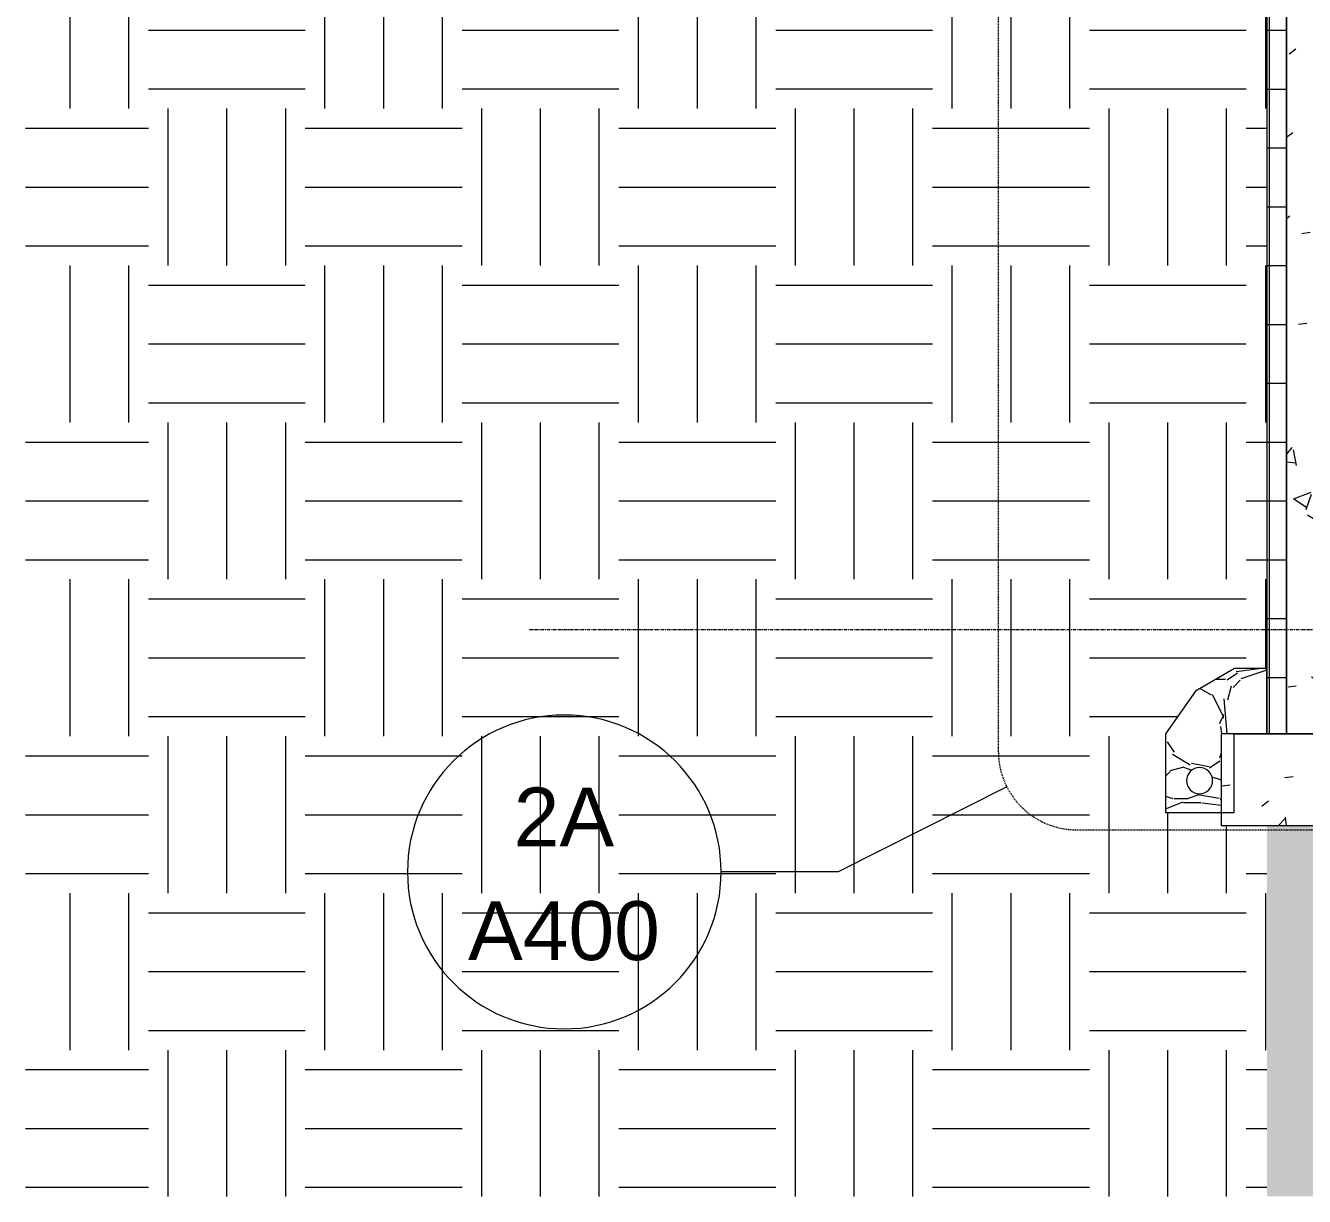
# Model space of a CAD drawing. Header units: inches. Extents: x -4168 to 1483, y -300 to 637.
# Drawn here: x -1215.6 to -1019.9, y -238.7 to -59.6 of the extents above; entities that cross this region are included whole.
import ezdxf

# ---------------------------------------------------------------- set-up
doc = ezdxf.new("R2010")
doc.units = ezdxf.units.IN
doc.header["$MEASUREMENT"] = 0
doc.linetypes.add('Dash Dot 3_16_', pattern=[0.3125, 0.1875, -0.0625, 0, -0.0625])
doc.linetypes.add('Grid Line 1_2_', pattern=[0.875, 0.5, -0.125, 0.125, -0.125])
for name, color, linetype, lineweight in [('0-5', 10, 'Continuous', 5), ('A-ANNO-SYMB', 150, 'Continuous', 9), ('A-ANNO-SYMB-1', 150, 'Dash Dot 3_16_', 9), ('A-FLOR-LEVL-1', 51, 'Grid Line 1_2_', 9), ('A-WALL-PATT-2', 45, 'Continuous', 9), ('C-TOPO-2', 45, 'Continuous', 9), ('S-FNDN-1', 7, 'Continuous', 9), ('S-FNDN-2', 55, 'Continuous', 9), ('S-FNDN-3', 45, 'Continuous', 9), ('S-FNDN-4', 32, 'Continuous', 9)]:
    doc.layers.add(name, color=color, linetype=linetype, lineweight=lineweight)
doc.styles.add('Arial_1', font='arial.ttf', dxfattribs={"height": 9})
pattern_1 = [(0, (-10964.796, 146.633), (24, 24), [24, -24]), (0, (-10964.796, 155.633), (24, 24), [24, -24]), (0, (-10964.796, 164.633), (24, 24), [24, -24]), (90, (-10961.796, 167.633), (-24, 24), [24, -24]), (90, (-10952.796, 167.633), (-24, 24), [24, -24]), (90, (-10943.796, 167.633), (-24, 24), [24, -24])]
pattern_2 = [(50, (-10964.796, 146.633), (27.5427, -2.4099), [2.88, -31.68]), (355, (-10964.796, 146.633), (-5.32784, 28.88427), [2.304, -25.344]), (100.451, (-10962.5, 146.432), (22.2153, 26.4739), [2.448, -26.924]), (46.184, (-10964.796, 154.313), (40.9819, -6.3564), [4.32, -47.52]), (96.636, (-10961.38, 153.784), (35.8907, 37.4062), [3.671, -40.386]), (351.184, (-10964.796, 154.313), (35.891, 37.4062), [3.456, -38.016]), (21, (-10960.956, 152.393), (22.92104, -15.46073), [2.88, -31.68]), (326, (-10960.956, 152.393), (9.3435, 27.84574), [2.304, -25.344]), (71.451, (-10959.045, 151.105), (32.26477, 12.3844), [2.448, -26.924]), (37.5, (-10964.796, 146.633), (0.466855, 12.78271), [1.267, -23.77, 1.267, -24.461, -25.44]), (37.5, (-10964.796, 146.633), (0.466855, 12.78271), [-50.765, 1.267, -24.173]), (7.5, (-10964.796, 146.633), (10.10159, 15.14509), [1.267, -13.402, 1.267, -23.194, -9.696]), (7.5, (-10964.796, 146.633), (10.10159, 15.14509), [-39.13, 1.267, -8.429]), (327.5, (-10973.359, 146.633), (20.49916, -0.86578), [1.267, -8.333, 1.267, -28.685, -39.744]), (327.5, (-10973.359, 146.633), (20.49916, -0.86578), [-39.552, 1.267, -38.477]), (317.5, (-10977.199, 146.633), (22.39478, 3.8443), [1.267, -11.213, 1.267, -18.624, -28.224]), (317.5, (-10977.199, 146.633), (22.39478, 3.8443), [-32.371, 1.267, -26.957])]

# ---------------------------------------------------------------- blocks, each defined once
blk = doc.blocks.new('CTR  - Topography_rvt-2-BUILDING SECTION - EAST_WEST AT RAMP - LOOKING SOUTH')
at = {"layer": 'C-TOPO-2'}
h = blk.add_hatch(dxfattribs=at)
h.set_pattern_fill('FP_27', color=256, style=0, pattern_type=2)
h.set_pattern_definition(pattern_1)
h.paths.add_polyline_path([(-12268.83, -238.74), (-12090.19, -238.74), (-12090.19, -182), (-12097.19, -182), (-12097.19, -180), (-12105.69, -180), (-12105.69, -168), (-12101.1, -161.45), (-12095.13, -158), (-12090.19, -158), (-12090.19, -22.22), (-12110.75, -23.27), (-12126.63, -24.93), (-12268.83, -44.38), (-12268.83, -143.01)], flags=0)
h.paths.add_polyline_path([(-12100.94, -177.09), (-12100.05, -177.09), (-12099.25, -176.7), (-12098.69, -176.01), (-12098.49, -175.14), (-12098.69, -174.27), (-12099.25, -173.57), (-12100.05, -173.19), (-12100.94, -173.19), (-12101.74, -173.57), (-12102.3, -174.27), (-12102.49, -175.14), (-12102.3, -176.01), (-12101.74, -176.7), (-12101.1, -177.01)], flags=0)
h.paths.add_polyline_path([(-12211.54, -53.7), (-12211.75, -53.65), (-12211.92, -53.54), (-12212.13, -53.27), (-12212.27, -52.92), (-12212.52, -51.42), (-12212.46, -51.07), (-12212.31, -50.8), (-12212.12, -50.67), (-12211.88, -50.66), (-12211.63, -50.8), (-12211.41, -51.1), (-12211.28, -51.46), (-12211.03, -52.89), (-12211.09, -53.27), (-12211.22, -53.52), (-12211.43, -53.68), (-12211.52, -53.69)], flags=0)
h = blk.add_hatch(dxfattribs=at)
h.set_pattern_fill('FP_27', color=256, style=0, pattern_type=2)
h.set_pattern_definition(pattern_1)
h.paths.add_polyline_path([(-12268.83, -238.74), (-12268.83, -44.38), (-12280.14, -44.63), (-12280.14, -238.74)], flags=0)
h = blk.add_hatch(dxfattribs=at)
h.set_pattern_fill('FP_27', color=256, style=0, pattern_type=2)
h.set_pattern_definition(pattern_1)
h.paths.add_polyline_path([(-10229.67, -238.74), (-9888.19, -238.74), (-9888.19, -182), (-9911.19, -182), (-9911.19, -168), (-9901.19, -168), (-9901.19, -162), (-9901.35, -162), (-9962.11, -162.88), (-10615.05, -162.86), (-10665.2, -162), (-10716.04, -162.88), (-11311.15, -162.86), (-11361.19, -162), (-11432.19, -162), (-11432.19, -168), (-11424, -168), (-11424, -180), (-11448, -180), (-11448, -168), (-11439.81, -168), (-11439.81, -162), (-11472.99, -162), (-11478.99, -168), (-11502.99, -168), (-11508.99, -162), (-11544.19, -162), (-11544.19, -168), (-11529.19, -168), (-11529.19, -182), (-11571.19, -182), (-11571.19, -168), (-11760.19, -168), (-11760.19, -182), (-11858.19, -182), (-11858.19, -168), (-11843.19, -168), (-11843.19, -162), (-11847.31, -162), (-11921.56, -163.34), (-11996.76, -163.32), (-12077.19, -162), (-12077.19, -168), (-12067.19, -168), (-12067.19, -182), (-12090.19, -182), (-12090.19, -238.74), (-10248.19, -238.74)], flags=0)
blk = doc.blocks.new('CTR - 1st Phase - Structure_rvt-2-BUILDING SECTION - EAST_WEST AT RAMP - LOOKING SOUTH')
at = {"layer": 'A-WALL-PATT-2'}
h = blk.add_hatch(dxfattribs=at)
h.set_pattern_fill('FP_34', color=256, style=0, pattern_type=2)
h.set_pattern_definition(pattern_2)
h.paths.add_polyline_path([(-12078.59, -168), (-12077.19, -168), (-12077.19, -15), (-12081.19, -15), (-12081.19, 0), (-12087.19, 0), (-12087.19, -168)], flags=0)
at = {"layer": 'S-FNDN-3'}
h = blk.add_hatch(dxfattribs=at)
h.set_pattern_fill('FP_34', color=256, style=0, pattern_type=2)
h.set_pattern_definition(pattern_2)
h.paths.add_polyline_path([(-12078.59, -182), (-12067.19, -182), (-12067.19, -168), (-12097.19, -168), (-12097.19, -182), (-12081.19, -182)], flags=0)
at = {"layer": 'S-FNDN-1'}
for p, q in [((-12087.19, 0), (-12087.19, -168)), ((-12067.19, -168), (-12097.19, -168)), ((-12097.19, -168), (-12097.19, -182)), ((-12087.19, -168), (-12077.19, -168)), ((-12097.19, -182), (-12067.19, -182))]:
    blk.add_line(p, q, dxfattribs=at)
blk = doc.blocks.new('Basic Wall _ 3_ XPS - ___-2578962-BUILDING SECTION - EAST_WEST AT RAMP - LOOKING SOUTH')
at = {"layer": 'A-WALL-PATT-2'}
h = blk.add_hatch(dxfattribs=at)
h.set_pattern_fill('FP_31', color=256, style=0, pattern_type=2)
h.set_pattern_definition([(212.005, (-10968.02, 154.695), (-161.240282, -107.491823), [5.07, -501.974]), (213.69, (-10964.796, 156.845), (-53.74635, -53.74678), [3.876, -189.91]), (198.435, (-10963.183, 157.382), (-107.49304, -53.74648), [1.7, -168.262]), (180, (-10961.033, 157.38), (-7e-15, -53.747), [2.15, -51.597]), (161.565, (-10959.421, 156.845), (-53.74607, 5e-05), [1.7, -168.262]), (333.435, (-10958.883, 195.543), (53.74613, 5e-05), [2.404, -117.777]), (296.565, (-10959.42, 196.617), (53.74653, -53.74707), [1.202, -118.979]), (270, (-10959.42, 199.305), (53.747, 3e-15), [2.687, -51.059]), (186.34, (-10958.883, 164.37), (-429.972726, -53.744812), [4.867, -481.829]), (296.565, (-10947.06, 197.692), (53.74653, -53.74707), [1.202, -118.979]), (303.69, (-10948.134, 199.305), (53.74678, -53.74635), [1.938, -191.848]), (229.399, (-10939.535, 175.656), (-268.731142, -322.481306), [4.955, -490.564]), (243.435, (-10937.922, 178.88), (5e-05, -53.74613), [3.605, -116.576]), (213.69, (-10919.111, 172.969), (-53.74635, -53.74678), [1.938, -191.848]), (33.69, (-10935.235, 157.92), (53.74635, 53.74678), [1.938, -191.848]), (0, (-10936.31, 157.92), (0, 53.747), [1.075, -52.672]), (333.435, (-10937.385, 158.457), (53.74613, 5e-05), [1.202, -118.979]), (284.036, (-10937.922, 160.607), (53.74545, -161.2401), [2.216, -219.387]), (270, (-10937.92, 161.68), (53.747, 3e-15), [1.075, -52.672]), (243.435, (-10937.922, 162.757), (5e-05, -53.74613), [1.202, -118.979]), (135, (-10937.922, 163.295), (-53.7472, 4e-15), [0.76, -75.249]), (90, (-10937.92, 162.757), (-53.747, 3e-15), [0.537, -53.209]), (18.435, (-10918.573, 187.481), (107.49304, 53.74648), [3.399, -166.562]), (6.34, (-10915.349, 188.556), (429.972726, 53.744812), [4.867, -481.829]), (180, (-10917.5, 175.656), (-7e-15, -53.747), [3.225, -50.522]), (197.354, (-10908.899, 178.344), (-161.239491, -53.746161), [9.01, -891.947]), (198.435, (-10907.287, 178.881), (-107.49304, -53.74648), [1.7, -168.262]), (213.69, (-10905.674, 179.956), (-53.74635, -53.74678), [1.938, -191.848]), (251.565, (-10905.137, 181.568), (-5e-05, -53.74607), [1.7, -168.262]), (243.435, (-10904.6, 182.643), (5e-05, -53.74613), [1.202, -118.979]), (270, (-10904.6, 183.72), (53.747, 3e-15), [1.075, -52.672]), (293.199, (-10906.212, 187.481), (53.74725, -107.493233), [4.093, -405.228]), (315, (-10907.824, 189.093), (53.7472, 0), [2.28, -73.729]), (0, (-10910.51, 189.093), (0, 53.747), [2.687, -51.059]), (341.565, (-10922.336, 176.194), (53.74607, -5e-05), [1.7, -168.262]), (303.69, (-10923.411, 177.806), (53.74678, -53.74635), [1.938, -191.848]), (279.462, (-10923.948, 181.031), (53.74512, -268.732805), [3.269, -323.658]), (270, (-10923.95, 184.256), (53.747, 3e-15), [3.225, -50.522]), (239.036, (-10922.336, 186.943), (-53.74743, -107.492684), [3.134, -310.26]), (188.13, (-10918.573, 187.481), (-322.479255, -53.746045), [3.8, -376.245]), (116.565, (-10958.346, 185.868), (-53.74653, 53.74707), [1.202, -118.979]), (135, (-10957.27, 184.793), (-53.7472, 4e-15), [1.52, -74.489]), (168.69, (-10954.584, 184.256), (-53.7468, -0.00033), [2.741, -271.314]), (191.31, (-10951.896, 184.793), (-214.98617, -53.74725), [2.741, -271.314]), (194.036, (-10949.747, 185.331), (-161.2401, -53.74545), [2.216, -219.387]), (236.31, (-10948.672, 186.943), (-53.74616, -107.49347), [1.938, -191.848]), (236.31, (-10947.597, 188.556), (-53.74616, -107.49347), [1.938, -191.848]), (270, (-10947.597, 190.17), (53.747, 3e-15), [1.612, -52.134]), (291.801, (-10948.672, 192.855), (53.745405, -107.493845), [2.894, -286.54]), (116.565, (-10948.134, 181.568), (-53.74653, 53.74707), [2.404, -117.777]), (168.69, (-10945.447, 181.031), (-53.7468, -0.00033), [2.741, -271.314]), (194.036, (-10943.297, 181.568), (-161.2401, -53.74545), [2.216, -219.387]), (225, (-10941.685, 183.18), (4e-15, -53.7472), [2.28, -73.729]), (251.565, (-10941.147, 184.793), (-5e-05, -53.74607), [1.7, -168.262]), (296.565, (-10942.222, 186.943), (53.74653, -53.74707), [2.404, -117.777]), (315, (-10943.297, 188.018), (53.7472, 0), [1.52, -74.489]), (326.31, (-10944.909, 189.093), (107.49347, -53.74616), [1.938, -191.848]), (0, (-10945.984, 189.093), (0, 53.747), [1.075, -52.672]), (33.69, (-10947.597, 188.018), (53.74635, 53.74678), [1.938, -191.848]), (71.565, (-10948.134, 186.406), (5e-05, 53.74607), [1.7, -168.262]), (63.435, (-10948.672, 185.33), (-5e-05, 53.74613), [1.202, -118.979]), (71.565, (-10949.209, 183.718), (5e-05, 53.74607), [1.7, -168.262]), (104.036, (-10949.209, 181.568), (-53.74545, 161.2401), [2.216, -219.387]), (45, (-10950.284, 180.494), (0, 53.7472), [1.52, -74.489]), (18.435, (-10951.896, 179.956), (107.49304, 53.74648), [1.7, -168.262]), (0, (-10954.584, 179.956), (0, 53.747), [2.687, -51.059]), (14.036, (-10956.734, 179.419), (161.2401, 53.74545), [2.216, -219.387]), (341.565, (-10958.346, 179.956), (53.74607, -5e-05), [1.7, -168.262]), (270, (-10958.346, 181.57), (53.747, 3e-15), [1.612, -52.134]), (225, (-10956.734, 183.18), (4e-15, -53.7472), [2.28, -73.729]), (198.435, (-10953.509, 184.256), (-107.49304, -53.74648), [3.399, -166.562]), (180, (-10950.82, 184.256), (-7e-15, -53.747), [2.687, -51.059]), (153.435, (-10949.747, 183.718), (-53.74613, -5e-05), [1.202, -118.979]), (206.565, (-10929.323, 175.12), (-53.74707, -53.74653), [1.202, -118.979]), (146.31, (-10927.71, 174.044), (-107.49347, 53.74616), [1.938, -191.848]), (119.745, (-10925.561, 170.282), (-161.240006, 268.73295), [4.333, -428.985]), (95.711, (-10925.023, 164.907), (-53.74997, 483.718242), [5.401, -534.745]), (90, (-10925.023, 164.37), (-53.747, 3e-15), [0.537, -53.209]), (63.435, (-10925.56, 163.295), (-5e-05, 53.74613), [1.202, -118.979]), (26.565, (-10926.635, 162.757), (53.74707, 53.74653), [1.202, -118.979]), (0, (-10928.25, 162.757), (0, 53.747), [1.612, -52.134]), (0, (-10928.785, 162.757), (0, 53.747), [0.537, -53.209]), (0, (-10929.86, 162.757), (0, 53.747), [1.075, -52.672]), (326.31, (-10931.473, 163.832), (107.49347, -53.74616), [1.938, -191.848]), (333.435, (-10932.548, 164.37), (53.74613, 5e-05), [1.202, -118.979]), (284.036, (-10933.085, 166.519), (53.74545, -161.2401), [2.216, -219.387]), (270, (-10933.085, 167.594), (53.747, 3e-15), [1.075, -52.672]), (270, (-10933.085, 169.207), (53.747, 3e-15), [1.612, -52.134]), (258.69, (-10932.548, 171.894), (0.00033, -53.7468), [2.741, -271.314]), (231.34, (-10930.398, 174.581), (-161.240446, -214.986075), [3.441, -340.704]), (270, (-10919.11, 173.506), (53.747, 3e-15), [0.537, -53.209]), (270, (-10919.11, 174.044), (53.747, 3e-15), [0.537, -53.209]), (326.31, (-10920.723, 175.119), (107.49347, -53.74616), [1.938, -191.848]), (333.435, (-10923.948, 176.73), (53.74613, 5e-05), [3.605, -116.576]), (0, (-10926.635, 176.73), (0, 53.747), [2.687, -51.059]), (63.435, (-10927.173, 175.656), (-5e-05, 53.74613), [1.202, -118.979]), (90, (-10927.173, 173.506), (-53.747, 3e-15), [2.15, -51.597]), (135, (-10925.56, 171.894), (-53.7472, 4e-15), [2.28, -73.729]), (161.565, (-10923.948, 171.357), (-53.74607, 5e-05), [1.7, -168.262]), (180, (-10922.336, 171.357), (-7e-15, -53.747), [1.612, -52.134]), (198.435, (-10920.723, 171.894), (-107.49304, -53.74648), [1.7, -168.262]), (351.87, (-10941.685, 200.917), (53.746196, 0.000237), [7.601, -372.445]), (14.036, (-10943.834, 200.38), (161.2401, 53.74545), [2.216, -219.387]), (53.13, (-10945.447, 198.23), (107.49389, 161.23961), [2.687, -266.045]), (95.194, (-10944.909, 192.318), (-53.742522, 537.465678), [5.937, -587.714]), (101.31, (-10944.372, 189.63), (-53.74725, 214.98617), [2.741, -271.314]), (143.13, (-10942.222, 188.018), (-161.23961, 107.49389), [2.687, -266.045]), (161.565, (-10940.61, 187.481), (-53.74607, 5e-05), [1.7, -168.262]), (198.435, (-10938.997, 188.018), (-107.49304, -53.74648), [1.7, -168.262]), (225, (-10936.31, 190.705), (4e-15, -53.7472), [3.8, -72.209]), (228.814, (-10932.548, 195.005), (-322.479887, -376.225462), [5.713, -565.62]), (251.565, (-10932.01, 196.617), (-5e-05, -53.74607), [1.7, -168.262]), (270, (-10932.01, 197.155), (53.747, 3e-15), [0.537, -53.209]), (288.435, (-10932.548, 198.767), (53.74648, -107.49304), [1.7, -168.262]), (326.31, (-10934.16, 199.842), (107.49347, -53.74616), [1.938, -191.848]), (90, (-10958.883, 186.943), (-53.747, 3e-15), [3.762, -49.984]), (338.199, (-10951.359, 193.93), (161.23965, -53.74576), [2.894, -286.54]), (0, (-10954.584, 193.93), (0, 53.747), [3.225, -50.522]), (30.964, (-10957.271, 192.318), (161.23977, 107.4936), [3.134, -310.26]), (45, (-10958.883, 190.705), (0, 53.7472), [2.28, -73.729]), (90, (-10967.483, 169.744), (-53.747, 3e-15), [3.762, -49.984]), (116.565, (-10965.87, 166.52), (-53.74653, 53.74707), [3.605, -116.576]), (153.435, (-10962.646, 164.907), (-53.74613, -5e-05), [3.605, -116.576]), (180, (-10959.96, 164.907), (-7e-15, -53.747), [2.687, -51.059]), (218.66, (-10957.271, 167.057), (-53.746083, -53.746755), [3.441, -340.704]), (231.34, (-10955.121, 169.744), (-161.240446, -214.986075), [3.441, -340.704]), (213.69, (-10951.896, 171.894), (-53.74635, -53.74678), [3.876, -189.91]), (239.036, (-10950.284, 174.581), (-53.74743, -107.492684), [3.134, -310.26]), (270, (-10950.284, 175.656), (53.747, 3e-15), [1.075, -52.672]), (270, (-10950.284, 177.27), (53.747, 3e-15), [1.612, -52.134]), (315, (-10951.896, 178.88), (53.7472, 0), [2.28, -73.729]), (350.538, (-10955.121, 179.419), (53.746303, 0.000467), [3.269, -323.658]), (14.036, (-10959.421, 178.344), (161.2401, 53.74545), [4.432, -217.171]), (18.435, (-10964.258, 176.731), (107.49304, 53.74648), [5.099, -164.863]), (45, (-10965.87, 175.12), (0, 53.7472), [2.28, -73.729]), (45, (-10967.483, 173.506), (0, 53.7472), [2.28, -73.729]), (108.435, (-10955.659, 161.682), (-53.74648, 107.49304), [3.399, -166.562]), (126.87, (-10954.046, 159.532), (-53.7463, 53.7465), [2.687, -266.045]), (146.31, (-10952.434, 158.457), (-107.49347, 53.74616), [1.938, -191.848]), (161.565, (-10950.821, 157.92), (-53.74607, 5e-05), [1.7, -168.262]), (135, (-10949.21, 156.308), (-53.7472, 4e-15), [2.28, -73.729]), (161.565, (-10947.597, 155.77), (-53.74607, 5e-05), [1.7, -168.262]), (180, (-10945.984, 155.77), (-7e-15, -53.747), [1.612, -52.134]), (206.565, (-10944.91, 156.308), (-53.74707, -53.74653), [1.202, -118.979]), (206.565, (-10942.76, 157.382), (-53.74707, -53.74653), [2.404, -117.777]), (189.462, (-10939.535, 157.92), (-268.732805, -53.74512), [3.269, -323.658]), (243.435, (-10938.46, 160.07), (5e-05, -53.74613), [2.404, -117.777]), (270, (-10938.46, 160.607), (53.747, 3e-15), [0.537, -53.209]), (270, (-10938.46, 161.68), (53.747, 3e-15), [1.075, -52.672]), (326.31, (-10940.072, 164.907), (107.49347, -53.74616), [1.938, -191.848]), (327.995, (-10944.372, 167.594), (268.733967, -161.238084), [5.07, -501.974]), (329.036, (-10947.059, 169.207), (107.492684, -53.74743), [3.134, -310.26]), (341.565, (-10950.284, 170.282), (53.74607, -5e-05), [3.399, -166.562]), (0, (-10952.434, 170.28), (0, 53.747), [2.15, -51.597]), (33.69, (-10954.046, 169.207), (53.74635, 53.74678), [1.938, -191.848]), (53.13, (-10955.659, 167.057), (107.49389, 161.23961), [2.687, -266.045]), (63.435, (-10956.734, 164.907), (-5e-05, 53.74613), [2.404, -117.777]), (225, (-10932.01, 160.607), (4e-15, -53.7472), [2.28, -73.729]), (236.31, (-10930.935, 162.22), (-53.74616, -107.49347), [1.938, -191.848]), (270, (-10930.935, 162.757), (53.747, 3e-15), [0.537, -53.209]), (315, (-10932.01, 163.832), (53.7472, 0), [1.52, -74.489]), (333.435, (-10934.16, 164.907), (53.74613, 5e-05), [2.404, -117.777]), (18.435, (-10937.385, 163.832), (107.49304, 53.74648), [3.399, -166.562]), (75.964, (-10937.922, 161.682), (0.00026, 53.74662), [2.216, -219.387]), (71.565, (-10962.108, 151.47), (5e-05, 53.74607), [1.7, -168.262]), (135, (-10961.033, 150.395), (-53.7472, 4e-15), [1.52, -74.489]), (146.31, (-10959.421, 149.321), (-107.49347, 53.74616), [1.938, -191.848]), (153.435, (-10957.27, 148.246), (-53.74613, -5e-05), [2.404, -117.777]), (180, (-10956.734, 148.246), (-7e-15, -53.747), [0.537, -53.209]), (161.565, (-10955.121, 147.708), (-53.74607, 5e-05), [1.7, -168.262]), (180, (-10952.97, 147.71), (-7e-15, -53.747), [2.15, -51.597]), (198.435, (-10951.359, 148.246), (-107.49304, -53.74648), [1.7, -168.262]), (210.964, (-10948.672, 149.858), (-161.23977, -107.4936), [3.134, -310.26]), (206.565, (-10947.597, 150.395), (-53.74707, -53.74653), [1.202, -118.979]), (251.565, (-10947.059, 152.008), (-5e-05, -53.74607), [1.7, -168.262]), (303.69, (-10948.134, 153.62), (53.74678, -53.74635), [1.938, -191.848]), (306.87, (-10949.747, 155.77), (53.7463, -53.7465), [2.687, -266.045]), (323.13, (-10951.896, 157.382), (161.23961, -107.49389), [2.687, -266.045]), (345.964, (-10954.046, 157.92), (53.74662, -0.00026), [2.216, -219.387]), (18.435, (-10955.659, 157.382), (107.49304, 53.74648), [1.7, -168.262]), (30.964, (-10958.346, 155.77), (161.23977, 107.4936), [3.134, -310.26]), (39.806, (-10961.571, 153.083), (53.745895, 53.74734), [4.198, -415.576]), (135, (-10945.447, 148.246), (-53.7472, 4e-15), [0.76, -75.249]), (153.435, (-10944.372, 147.708), (-53.74613, -5e-05), [1.202, -118.979]), (191.31, (-10941.685, 148.246), (-214.98617, -53.74725), [2.741, -271.314]), (165.964, (-10939.535, 147.708), (-53.74662, 0.00026), [2.216, -219.387]), (175.236, (-10933.085, 147.171), (-53.74662, 0.000751), [6.472, -640.722]), (206.565, (-10932.01, 147.708), (-53.74707, -53.74653), [1.202, -118.979]), (225, (-10930.935, 148.783), (4e-15, -53.7472), [1.52, -74.489]), (270, (-10930.935, 151.47), (53.747, 3e-15), [2.687, -51.059]), (270, (-10930.935, 153.083), (53.747, 3e-15), [1.612, -52.134]), (308.66, (-10933.085, 155.77), (53.746755, -53.746083), [3.441, -340.704]), (338.199, (-10935.772, 156.845), (161.23965, -53.74576), [2.894, -286.54]), (348.69, (-10938.46, 157.382), (53.7468, 0.00033), [2.741, -271.314]), (18.435, (-10943.297, 155.77), (107.49304, 53.74648), [5.099, -164.863]), (36.87, (-10945.447, 154.158), (53.7465, 53.7463), [2.687, -266.045]), (68.199, (-10946.522, 151.47), (53.74576, 161.23965), [2.894, -286.54]), (101.31, (-10945.984, 148.783), (-53.74725, 214.98617), [2.741, -271.314]), (348.69, (-10950.821, 199.842), (53.7468, 0.00033), [2.741, -271.314]), (354.806, (-10956.734, 200.38), (53.746727, 0.000402), [5.937, -587.714]), (0, (-10958.346, 200.38), (0, 53.747), [1.612, -52.134]), (45, (-10959.42, 199.305), (0, 53.7472), [1.52, -74.489]), (180, (-10955.12, 194.47), (-7e-15, -53.747), [1.612, -52.134]), (188.13, (-10951.359, 195.005), (-322.479255, -53.746045), [3.8, -376.245]), (172.875, (-10947.059, 194.468), (-53.74698, 0.00048), [4.333, -428.985]), (225, (-10946.522, 195.005), (4e-15, -53.7472), [0.76, -75.249]), (270, (-10946.52, 196.617), (53.747, 3e-15), [1.612, -52.134]), (161.565, (-10929.323, 198.23), (-53.74607, 5e-05), [1.7, -168.262]), (180, (-10927.173, 198.23), (-7e-15, -53.747), [2.15, -51.597]), (198.435, (-10925.561, 198.767), (-107.49304, -53.74648), [1.7, -168.262]), (170.538, (-10922.336, 198.23), (-53.746303, -0.000467), [3.269, -323.658]), (213.69, (-10920.723, 199.305), (-53.74635, -53.74678), [1.938, -191.848]), (270, (-10920.723, 199.84), (53.747, 3e-15), [0.537, -53.209]), (296.565, (-10921.26, 200.917), (53.74653, -53.74707), [1.202, -118.979]), (341.565, (-10924.486, 201.992), (53.74607, -5e-05), [3.399, -166.562]), (341.565, (-10927.71, 203.067), (53.74607, -5e-05), [3.399, -166.562]), (14.036, (-10929.86, 202.53), (161.2401, 53.74545), [2.216, -219.387]), (45, (-10931.473, 200.917), (0, 53.7472), [2.28, -73.729]), (104.036, (-10930.935, 198.767), (-53.74545, 161.2401), [2.216, -219.387]), (0, (-10972.86, 152.01), (0, 53.747), [0.537, -53.209]), (315, (-10973.932, 153.083), (53.7472, 0), [1.52, -74.489]), (274.764, (-10974.47, 159.532), (53.749818, -591.21148), [6.472, -640.722]), (255.964, (-10973.932, 161.682), (-0.00026, -53.74662), [2.216, -219.387]), (225, (-10972.858, 162.757), (4e-15, -53.7472), [1.52, -74.489]), (198.435, (-10968.02, 164.37), (-107.49304, -53.74648), [5.099, -164.863]), (180, (-10967.483, 164.37), (-7e-15, -53.747), [0.537, -53.209]), (171.87, (-10963.721, 163.832), (-53.746196, -0.000237), [3.8, -376.245]), (146.31, (-10957.271, 163.295), (-107.49347, 53.74616), [1.938, -191.848]), (108.435, (-10956.196, 160.07), (-53.74648, 107.49304), [3.399, -166.562]), (90, (-10956.196, 159.53), (-53.747, 3e-15), [0.537, -53.209]), (71.565, (-10956.734, 157.92), (5e-05, 53.74607), [1.7, -168.262]), (26.565, (-10957.808, 157.382), (53.74707, 53.74653), [1.202, -118.979]), (18.435, (-10959.421, 156.845), (107.49304, 53.74648), [1.7, -168.262]), (126.87, (-10930.398, 153.083), (-53.7463, 53.7465), [2.687, -266.045]), (123.69, (-10929.323, 151.47), (-53.74678, 53.74635), [1.938, -191.848]), (149.036, (-10926.635, 149.858), (-107.492684, 53.74743), [3.134, -310.26]), (168.69, (-10923.948, 149.321), (-53.7468, -0.00033), [2.741, -271.314]), (213.69, (-10922.336, 150.395), (-53.74635, -53.74678), [1.938, -191.848]), (251.565, (-10921.798, 152.008), (-5e-05, -53.74607), [1.7, -168.262]), (270, (-10921.8, 152.545), (53.747, 3e-15), [0.537, -53.209]), (279.462, (-10922.336, 155.77), (53.74512, -268.732805), [3.269, -323.658]), (243.435, (-10921.798, 156.845), (5e-05, -53.74613), [1.202, -118.979]), (270, (-10921.8, 157.38), (53.747, 3e-15), [0.537, -53.209]), (296.565, (-10923.41, 160.607), (53.74653, -53.74707), [3.605, -116.576]), (329.036, (-10926.098, 162.22), (107.492684, -53.74743), [3.134, -310.26]), (8.13, (-10929.86, 161.682), (322.479255, 53.746045), [3.8, -376.245]), (45, (-10932.01, 159.532), (0, 53.7472), [3.04, -72.969]), (45, (-10933.085, 158.457), (0, 53.7472), [1.52, -74.489]), (90, (-10933.085, 156.845), (-53.747, 3e-15), [1.612, -52.134]), (123.69, (-10932.01, 155.233), (-53.74678, 53.74635), [1.938, -191.848]), (101.31, (-10923.948, 164.907), (-53.74725, 214.98617), [2.741, -271.314]), (108.435, (-10923.411, 163.295), (-53.74648, 107.49304), [1.7, -168.262]), (135, (-10922.873, 162.757), (-53.7472, 4e-15), [0.76, -75.249]), (180, (-10921.26, 162.757), (-7e-15, -53.747), [1.612, -52.134]), (213.69, (-10919.648, 163.832), (-53.74635, -53.74678), [1.938, -191.848]), (187.125, (-10915.349, 164.37), (-376.225893, -53.746004), [4.333, -428.985]), (236.31, (-10914.274, 165.982), (-53.74616, -107.49347), [1.938, -191.848]), (270, (-10914.274, 166.52), (53.747, 3e-15), [0.537, -53.209]), (288.435, (-10914.811, 168.132), (53.74648, -107.49304), [1.7, -168.262]), (285.945, (-10915.886, 171.894), (53.74574, -161.239833), [3.913, -387.368]), (315, (-10916.96, 172.97), (53.7472, 0), [1.52, -74.489]), (18.435, (-10918.573, 172.432), (107.49304, 53.74648), [1.7, -168.262]), (29.745, (-10922.336, 170.282), (268.73295, 161.240006), [4.333, -428.985]), (18.435, (-10923.948, 169.744), (107.49304, 53.74648), [1.7, -168.262]), (75.964, (-10924.486, 167.594), (0.00026, 53.74662), [2.216, -219.387]), (180, (-10940.07, 181.57), (-7e-15, -53.747), [1.612, -52.134]), (180, (-10938.997, 181.57), (-7e-15, -53.747), [1.075, -52.672]), (135, (-10937.922, 180.494), (-53.7472, 4e-15), [1.52, -74.489]), (90, (-10937.92, 178.88), (-53.747, 3e-15), [1.612, -52.134]), (26.565, (-10945.984, 170.282), (53.74707, 53.74653), [3.605, -116.576]), (341.565, (-10947.597, 170.819), (53.74607, -5e-05), [1.7, -168.262]), (300.964, (-10949.209, 173.506), (107.4936, -161.23977), [3.134, -310.26]), (71.565, (-10938.997, 175.119), (5e-05, 53.74607), [1.7, -168.262]), (90, (-10938.997, 172.43), (-53.747, 3e-15), [2.687, -51.059]), (123.69, (-10937.922, 170.819), (-53.74678, 53.74635), [1.938, -191.848]), (153.435, (-10935.772, 169.744), (-53.74613, -5e-05), [2.404, -117.777]), (198.435, (-10934.16, 170.282), (-107.49304, -53.74648), [1.7, -168.262]), (243.435, (-10933.623, 171.357), (5e-05, -53.74613), [1.202, -118.979]), (255.964, (-10933.085, 173.506), (-0.00026, -53.74662), [2.216, -219.387]), (251.565, (-10932.548, 175.119), (-5e-05, -53.74607), [1.7, -168.262]), (291.801, (-10933.623, 177.806), (53.745405, -107.493845), [2.894, -286.54]), (323.13, (-10935.772, 179.419), (161.23961, -107.49389), [2.687, -266.045]), (18.435, (-10937.385, 178.881), (107.49304, 53.74648), [1.7, -168.262]), (63.435, (-10938.46, 176.73), (-5e-05, 53.74613), [2.404, -117.777]), (135, (-10942.76, 167.057), (-53.7472, 4e-15), [2.28, -73.729]), (149.036, (-10940.072, 165.444), (-107.492684, 53.74743), [3.134, -310.26]), (146.31, (-10938.46, 164.37), (-107.49347, 53.74616), [1.938, -191.848]), (180, (-10937.385, 164.37), (-7e-15, -53.747), [1.075, -52.672]), (210.964, (-10934.697, 165.982), (-161.23977, -107.4936), [3.134, -310.26]), (243.435, (-10934.16, 167.057), (5e-05, -53.74613), [1.202, -118.979]), (303.69, (-10935.235, 168.669), (53.74678, -53.74635), [1.938, -191.848]), (321.34, (-10937.922, 170.819), (214.986075, -161.240446), [3.441, -340.704]), (345.964, (-10940.072, 171.357), (53.74662, -0.00026), [2.216, -219.387]), (11.31, (-10942.759, 170.819), (214.98617, 53.74725), [2.741, -271.314]), (26.565, (-10943.834, 170.282), (53.74707, 53.74653), [1.202, -118.979]), (71.565, (-10944.372, 168.669), (5e-05, 53.74607), [1.7, -168.262]), (15.945, (-10945.447, 180.494), (161.239833, 53.74574), [3.913, -387.368]), (29.745, (-10949.209, 178.344), (268.73295, 161.240006), [4.333, -428.985]), (63.435, (-10949.747, 177.27), (-5e-05, 53.74613), [1.202, -118.979]), (90, (-10949.747, 175.656), (-53.747, 3e-15), [1.612, -52.134]), (104.036, (-10949.209, 173.506), (-53.74545, 161.2401), [2.216, -219.387]), (120.964, (-10947.597, 170.819), (-107.4936, 161.23977), [3.134, -310.26]), (153.435, (-10917.5, 199.305), (-53.74613, -5e-05), [1.202, -118.979]), (180, (-10916.424, 199.305), (-7e-15, -53.747), [1.075, -52.672]), (209.745, (-10912.661, 201.455), (-268.73295, -161.240006), [4.333, -428.985]), (225, (-10910.512, 203.605), (4e-15, -53.7472), [3.04, -72.969]), (239.036, (-10908.899, 206.292), (-53.74743, -107.492684), [3.134, -310.26]), (239.036, (-10907.287, 208.979), (-53.74743, -107.492684), [3.134, -310.26]), (270, (-10907.287, 209.517), (53.747, 3e-15), [0.537, -53.209]), (333.435, (-10908.362, 210.054), (53.74613, 5e-05), [1.202, -118.979]), (0, (-10909.974, 210.054), (0, 53.747), [1.612, -52.134]), (45, (-10911.586, 208.442), (0, 53.7472), [2.28, -73.729]), (26.565, (-10918.036, 205.217), (53.74707, 53.74653), [7.211, -112.97]), (30.964, (-10920.723, 203.605), (161.23977, 107.4936), [3.134, -310.26]), (90, (-10920.723, 202.53), (-53.747, 3e-15), [1.075, -52.672]), (128.66, (-10918.573, 199.842), (-53.746755, 53.746083), [3.441, -340.704]), (255.964, (-10924.486, 182.106), (-0.00026, -53.74662), [2.216, -219.387]), (281.31, (-10925.023, 184.793), (53.74725, -214.98617), [2.741, -271.314]), (309.806, (-10927.71, 188.018), (53.74734, -53.745895), [4.198, -415.576]), (329.036, (-10930.398, 189.63), (107.492684, -53.74743), [3.134, -310.26]), (345.964, (-10932.548, 190.168), (53.74662, -0.00026), [2.216, -219.387]), (0, (-10934.697, 190.17), (0, 53.747), [2.15, -51.597]), (26.565, (-10936.847, 189.093), (53.74707, 53.74653), [2.404, -117.777]), (45, (-10938.46, 187.48), (0, 53.7472), [2.28, -73.729]), (53.13, (-10940.072, 185.331), (107.49389, 161.23961), [2.687, -266.045]), (90, (-10940.07, 183.72), (-53.747, 3e-15), [1.612, -52.134]), (135, (-10938.46, 182.106), (-53.7472, 4e-15), [2.28, -73.729]), (144.462, (-10934.697, 179.419), (-161.23894, 107.49382), [4.623, -457.722]), (135, (-10932.01, 176.73), (-53.7472, 4e-15), [3.8, -72.209]), (153.435, (-10929.86, 175.656), (-53.74613, -5e-05), [2.404, -117.777]), (206.565, (-10927.71, 176.73), (-53.74707, -53.74653), [2.404, -117.777]), (230.194, (-10925.023, 179.956), (-214.98784, -268.731413), [4.198, -415.576]), (66.801, (-10932.01, 192.855), (107.495275, 268.731896), [4.093, -405.228]), (90, (-10932.01, 191.243), (-53.747, 3e-15), [1.612, -52.134]), (153.435, (-10930.935, 190.705), (-53.74613, -5e-05), [1.202, -118.979]), (153.435, (-10928.785, 189.63), (-53.74613, -5e-05), [2.404, -117.777]), (149.036, (-10926.098, 188.018), (-107.492684, 53.74743), [3.134, -310.26]), (180, (-10923.41, 188.02), (-7e-15, -53.747), [2.687, -51.059]), (180, (-10920.186, 188.02), (-7e-15, -53.747), [3.225, -50.522]), (213.69, (-10918.573, 189.093), (-53.74635, -53.74678), [1.938, -191.848]), (243.435, (-10917.5, 191.243), (5e-05, -53.74613), [2.404, -117.777]), (277.125, (-10918.036, 195.543), (53.746004, -376.225893), [4.333, -428.985]), (315, (-10919.11, 196.617), (53.7472, 0), [1.52, -74.489]), (341.565, (-10920.723, 197.155), (53.74607, -5e-05), [1.7, -168.262]), (352.875, (-10925.023, 197.692), (53.74698, -0.00048), [4.333, -428.985]), (0, (-10927.71, 197.69), (0, 53.747), [2.687, -51.059]), (21.801, (-10930.398, 196.617), (107.493845, 53.745405), [2.894, -286.54]), (90, (-10906.21, 193.93), (-53.747, 3e-15), [2.15, -51.597]), (90, (-10906.21, 191.78), (-53.747, 3e-15), [2.15, -51.597]), (56.31, (-10907.287, 190.168), (53.74616, 107.49347), [1.938, -191.848]), (18.435, (-10908.899, 189.63), (107.49304, 53.74648), [1.7, -168.262]), (0, (-10914.274, 189.63), (0, 53.747), [5.375, -48.372]), (341.565, (-10915.886, 190.168), (53.74607, -5e-05), [1.7, -168.262]), (296.565, (-10916.424, 191.243), (53.74653, -53.74707), [1.202, -118.979]), (278.13, (-10916.961, 195.005), (53.746045, -322.479255), [3.8, -376.245]), (270, (-10916.96, 195.543), (53.747, 3e-15), [0.537, -53.209]), (251.565, (-10916.424, 197.155), (-5e-05, -53.74607), [1.7, -168.262]), (225, (-10914.81, 198.767), (4e-15, -53.7472), [2.28, -73.729]), (218.66, (-10912.124, 200.917), (-53.746083, -53.746755), [3.441, -340.704]), (225, (-10910.512, 202.53), (4e-15, -53.7472), [2.28, -73.729]), (206.565, (-10909.437, 203.067), (-53.74707, -53.74653), [1.202, -118.979]), (180, (-10908.36, 203.067), (-7e-15, -53.747), [1.075, -52.672]), (123.69, (-10907.287, 201.455), (-53.74678, 53.74635), [1.938, -191.848]), (108.435, (-10906.749, 199.842), (-53.74648, 107.49304), [1.7, -168.262]), (98.13, (-10906.212, 196.08), (-53.746045, 322.479255), [3.8, -376.245])])
h.paths.add_polyline_path([(-12101.1, -180), (-12097.19, -180), (-12097.19, -168), (-12090.19, -168), (-12090.19, -158), (-12095.19, -158.03), (-12101.1, -161.45), (-12105.69, -168), (-12105.69, -180), (-12101.18, -180)], flags=0)
h.paths.add_polyline_path([(-12100.05, -177.09), (-12100.94, -177.09), (-12101.74, -176.7), (-12102.3, -176.01), (-12102.49, -175.14), (-12102.3, -174.27), (-12101.74, -173.57), (-12100.94, -173.19), (-12100.05, -173.19), (-12099.25, -173.57), (-12098.69, -174.27), (-12098.49, -175.14), (-12098.69, -176.01), (-12099.25, -176.7)], flags=0)
at = {"layer": 'S-FNDN-2'}
blk.add_line((-12090.19, -168), (-12090.19, -158), dxfattribs=at)
at = {"layer": 'S-FNDN-4'}
for p, q in [((-12095.13, -158), (-12101.1, -161.45)), ((-12090.19, -158), (-12095.13, -158)), ((-12101.1, -161.45), (-12105.69, -168)), ((-12105.69, -168), (-12105.69, -180)), ((-12095.19, -168), (-12090.19, -168)), ((-12095.19, -180), (-12095.19, -168)), ((-12105.69, -180), (-12095.19, -180))]:
    blk.add_line(p, q, dxfattribs=at)
for start, end in [(0, 180), (180, 0)]:
    blk.add_arc((-12100.49, -175.14), 2, start, end, dxfattribs=at)
blk = doc.blocks.new('Section - Callout Head-565430-BUILDING SECTION - EAST_WEST AT RAMP - LOOKING SOUTH')
at = {"layer": 'A-ANNO-SYMB'}
for start, end in [(0, 180), (180, 360)]:
    blk.add_arc((-12197.7, -189.1), 24, start, end, dxfattribs=at)

msp = doc.modelspace()

# ---------------------------------------------------------------- hatches: boundary and pattern name
at = {"layer": 'A-WALL-PATT-2'}
h = msp.add_hatch(dxfattribs=at)
h.set_pattern_fill('FP_26', color=256, style=0, pattern_type=2)
h.set_pattern_definition([(0, (99.771, 146.633), (0, 9), []), (90, (99.771, 146.633), (-9, 6e-16), [])])
h.paths.add_polyline_path([(-1025.6226, -168), (-1022.6226, -168), (-1022.6226, -12.5), (-1025.6226, -12.5), (-1025.6226, -162.0023)], flags=0)
h.paths.add_polyline_path([(-1023.8726, -1.75), (-1022.6226, -1.75), (-1022.6226, 0), (-1025.6226, -0.0107), (-1025.6226, -1.75), (-1024.6226, -1.75)], flags=0)

# ---------------------------------------------------------------- linework, layer by layer
at = {"layer": 'A-ANNO-SYMB'}
for p, q in [((-1065.4261, -176.0755), (-1091.1995, -189.1032)), ((-1091.1995, -189.1032), (-1109.136, -189.1032))]:
    msp.add_line(p, q, dxfattribs=at)
at = {"layer": 'A-ANNO-SYMB-1'}
for p, q in [((-1066.7165, 433.0263), (-1066.7165, -170.6622)), ((-1054.7165, -182.6622), (-1000.2431, -182.6622))]:
    msp.add_line(p, q, dxfattribs=at)
msp.add_arc((-1054.7165, -170.6622), 12, 180, 270, dxfattribs=at)
at = {"layer": 'A-FLOR-LEVL-1'}
msp.add_line((-1138.4549, -152), (1405.5613, -152), dxfattribs=at)
at = {"layer": 'S-FNDN-4'}
for p, q in [((-1025.6226, -12.5), (-1025.6226, -168)), ((-1022.6226, -168), (-1022.6226, -12.5)), ((-1025.6226, -168), (-1022.6226, -168))]:
    msp.add_line(p, q, dxfattribs=at)

# ---------------------------------------------------------------- block references
at = {"layer": '0-5'}
for name in ['CTR - 1st Phase - Structure_rvt-2-BUILDING SECTION - EAST_WEST AT RAMP - LOOKING SOUTH', 'CTR  - Topography_rvt-2-BUILDING SECTION - EAST_WEST AT RAMP - LOOKING SOUTH']:
    msp.add_blockref(name, (11064.5668, 0), dxfattribs=at)
at = {"layer": 'A-ANNO-SYMB'}
msp.add_blockref('Section - Callout Head-565430-BUILDING SECTION - EAST_WEST AT RAMP - LOOKING SOUTH', (11064.5668, 0), dxfattribs=at)
at = {"layer": 'S-FNDN-2'}
msp.add_blockref('Basic Wall _ 3_ XPS - ___-2578962-BUILDING SECTION - EAST_WEST AT RAMP - LOOKING SOUTH', (11064.5668, 0), dxfattribs=at)

# ---------------------------------------------------------------- texts
at = {"layer": 'A-ANNO-SYMB', "char_height": 9, "attachment_point": 1, "style": 'Arial_1'}
for s, insert, width in [('2A', (-1140.8779, -176.204), 18.786), ('A400', (-1147.8701, -193.5882), 35.754)]:
    msp.add_mtext(s, dxfattribs=dict(at, insert=insert, width=width))

doc.saveas('drawing.dxf')
